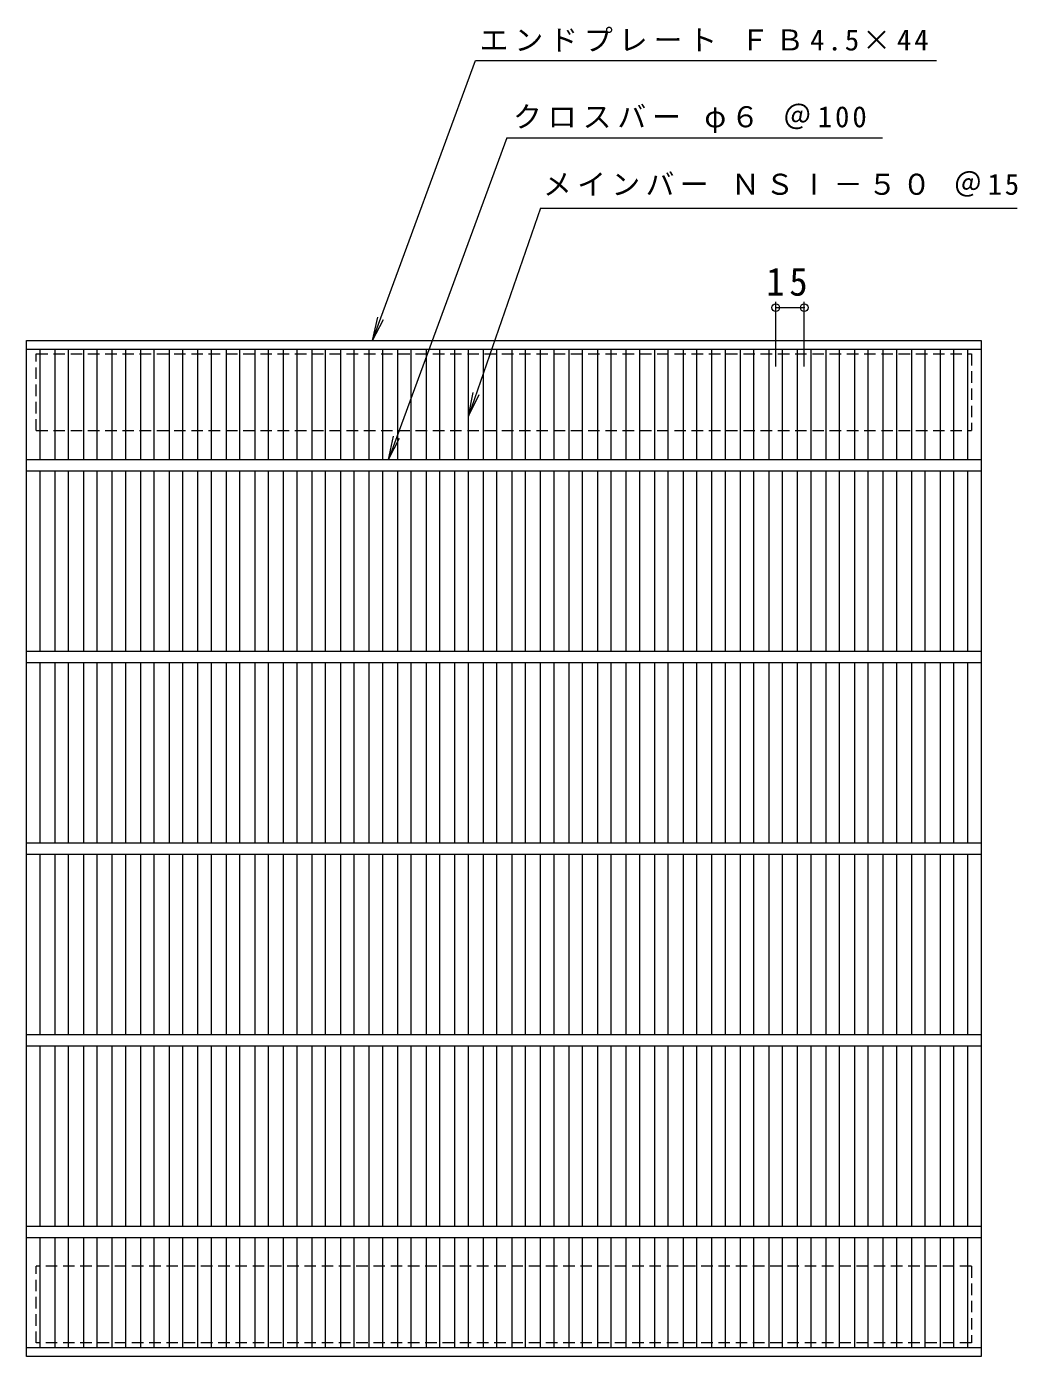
# Model space of a CAD drawing. Units: millimetres, scale not verified. Extents: x -605 to 819, y -690 to 657.
# Drawn here: x -603 to -86, y -37 to 657 of the extents above; entities that cross this region are included whole.
import ezdxf

# ---------------------------------------------------------------- set-up
doc = ezdxf.new("R2010")
doc.units = ezdxf.units.MM
doc.header["$LTSCALE"] = 5
doc.header["$PDMODE"] = 32
doc.header["$PDSIZE"] = 4
doc.linetypes.add('DASHED1', pattern=[1.8, 1.2, -0.6])
for name, color, linetype, lineweight in [('1-1_1-1ﾚｲﾔ', 2, 'Continuous', 9), ('1-2_1-2ﾚｲﾔ', 3, 'Continuous', 9), ('1-4_1-4ﾚｲﾔ', 7, 'Continuous', 9), ('1-5_1-5ﾚｲﾔ', 7, 'Continuous', 9)]:
    doc.layers.add(name, color=color, linetype=linetype, lineweight=lineweight)
doc.styles.add('ＭＳ ゴシック', font='')
doc.styles.get('ＭＳ ゴシック').set_extended_font_data('MS Gothic')

msp = doc.modelspace()

# ---------------------------------------------------------------- linework, layer by layer
at = {"layer": '1-1_1-1ﾚｲﾔ', "linetype": 'DASHED1'}
for p, q in [((-598.405, 486.462), (-110.405, 486.462)), ((-598.405, 446.462), (-598.405, 486.462)), ((-110.405, 486.462), (-110.405, 446.462)), ((-598.405, 446.462), (-110.405, 446.462)), ((-110.405, 10.462), (-598.405, 10.462)), ((-598.405, -29.538), (-598.405, 10.462)), ((-110.405, 10.462), (-110.405, -29.538)), ((-110.405, -29.538), (-598.405, -29.538))]:
    msp.add_line(p, q, dxfattribs=at)
at = {"layer": '1-2_1-2ﾚｲﾔ'}
for p, q in [((-603.405, 493.462), (-105.405, 493.462)), ((-603.405, -36.538), (-603.405, 493.462)), ((-105.405, 493.462), (-105.405, -36.538)), ((-603.405, 488.962), (-105.405, 488.962)), ((-596.406, 431.462), (-596.406, 488.962)), ((-588.506, 431.462), (-588.506, 488.962)), ((-581.506, 431.462), (-581.506, 488.962)), ((-573.606, 431.462), (-573.606, 488.962)), ((-566.606, 431.462), (-566.606, 488.962)), ((-558.706, 431.462), (-558.706, 488.962)), ((-551.706, 431.462), (-551.706, 488.962)), ((-543.806, 431.462), (-543.806, 488.962)), ((-536.806, 431.462), (-536.806, 488.962)), ((-528.906, 431.462), (-528.906, 488.962)), ((-521.906, 431.462), (-521.906, 488.962)), ((-514.006, 431.462), (-514.006, 488.962)), ((-507.006, 431.462), (-507.006, 488.962)), ((-499.106, 431.462), (-499.106, 488.962)), ((-492.106, 431.462), (-492.106, 488.962)), ((-484.206, 431.462), (-484.206, 488.962)), ((-477.206, 431.462), (-477.206, 488.962)), ((-469.306, 431.462), (-469.306, 488.962)), ((-462.306, 431.462), (-462.306, 488.962)), ((-454.406, 431.462), (-454.406, 488.962)), ((-447.406, 431.462), (-447.406, 488.962)), ((-439.506, 431.462), (-439.506, 488.962)), ((-432.506, 431.462), (-432.506, 488.962)), ((-424.606, 431.462), (-424.606, 488.962)), ((-417.606, 431.462), (-417.606, 488.962)), ((-409.706, 431.462), (-409.706, 488.962)), ((-402.706, 431.462), (-402.706, 488.962)), ((-394.806, 431.462), (-394.806, 488.962)), ((-387.806, 431.462), (-387.806, 488.962)), ((-379.906, 431.462), (-379.906, 488.962)), ((-372.906, 431.462), (-372.906, 488.962)), ((-365.006, 431.462), (-365.006, 488.962)), ((-358.006, 431.462), (-358.006, 488.962)), ((-350.106, 431.462), (-350.106, 488.962)), ((-343.106, 431.462), (-343.106, 488.962)), ((-335.206, 431.462), (-335.206, 488.962)), ((-328.206, 431.462), (-328.206, 488.962)), ((-320.306, 431.462), (-320.306, 488.962)), ((-313.306, 431.462), (-313.306, 488.962)), ((-305.406, 431.462), (-305.406, 488.962)), ((-298.406, 431.462), (-298.406, 488.962)), ((-290.506, 431.462), (-290.506, 488.962)), ((-283.506, 431.462), (-283.506, 488.962)), ((-275.606, 431.462), (-275.606, 488.962)), ((-268.606, 431.462), (-268.606, 488.962)), ((-260.706, 431.462), (-260.706, 488.962)), ((-253.706, 431.462), (-253.706, 488.962)), ((-245.806, 431.462), (-245.806, 488.962)), ((-238.806, 431.462), (-238.806, 488.962)), ((-230.906, 431.462), (-230.906, 488.962)), ((-223.906, 431.462), (-223.906, 488.962)), ((-216.006, 431.462), (-216.006, 488.962)), ((-209.006, 431.462), (-209.006, 488.962)), ((-201.106, 431.462), (-201.106, 488.962)), ((-194.106, 431.462), (-194.106, 488.962)), ((-186.206, 431.462), (-186.206, 488.962)), ((-179.206, 431.462), (-179.206, 488.962)), ((-171.306, 431.462), (-171.306, 488.962)), ((-164.306, 431.462), (-164.306, 488.962)), ((-156.406, 431.462), (-156.406, 488.962)), ((-149.406, 431.462), (-149.406, 488.962)), ((-141.506, 431.462), (-141.506, 488.962)), ((-134.506, 431.462), (-134.506, 488.962)), ((-126.606, 431.462), (-126.606, 488.962)), ((-119.606, 431.462), (-119.606, 488.962)), ((-112.405, 488.962), (-112.405, 431.462)), ((-603.405, 431.462), (-105.405, 431.462)), ((-603.405, 425.463), (-105.405, 425.463)), ((-596.406, 331.463), (-596.406, 425.463)), ((-588.506, 331.463), (-588.506, 425.463)), ((-581.506, 331.463), (-581.506, 425.463)), ((-573.606, 331.463), (-573.606, 425.463)), ((-566.606, 331.463), (-566.606, 425.463)), ((-558.706, 331.463), (-558.706, 425.463)), ((-551.706, 331.463), (-551.706, 425.463)), ((-543.806, 331.463), (-543.806, 425.463)), ((-536.806, 331.463), (-536.806, 425.463)), ((-528.906, 331.463), (-528.906, 425.463)), ((-521.906, 331.463), (-521.906, 425.463)), ((-514.006, 331.463), (-514.006, 425.463)), ((-507.006, 331.463), (-507.006, 425.463)), ((-499.106, 331.463), (-499.106, 425.463)), ((-492.106, 331.463), (-492.106, 425.463)), ((-484.206, 331.463), (-484.206, 425.463)), ((-477.206, 331.463), (-477.206, 425.463)), ((-469.306, 331.463), (-469.306, 425.463)), ((-462.306, 331.463), (-462.306, 425.463)), ((-454.406, 331.463), (-454.406, 425.463)), ((-447.406, 331.463), (-447.406, 425.463)), ((-439.506, 331.463), (-439.506, 425.463)), ((-432.506, 331.463), (-432.506, 425.463)), ((-424.606, 331.463), (-424.606, 425.463)), ((-417.606, 331.463), (-417.606, 425.463)), ((-409.706, 331.463), (-409.706, 425.463)), ((-402.706, 331.463), (-402.706, 425.463)), ((-394.806, 331.463), (-394.806, 425.463)), ((-387.806, 331.463), (-387.806, 425.463)), ((-379.906, 331.463), (-379.906, 425.463)), ((-372.906, 331.463), (-372.906, 425.463)), ((-365.006, 331.463), (-365.006, 425.463)), ((-358.006, 331.463), (-358.006, 425.463)), ((-350.106, 331.463), (-350.106, 425.463)), ((-343.106, 331.463), (-343.106, 425.463)), ((-335.206, 331.463), (-335.206, 425.463)), ((-328.206, 331.463), (-328.206, 425.463)), ((-320.306, 331.463), (-320.306, 425.463)), ((-313.306, 331.463), (-313.306, 425.463)), ((-305.406, 331.463), (-305.406, 425.463)), ((-298.406, 331.463), (-298.406, 425.463)), ((-290.506, 331.463), (-290.506, 425.463)), ((-283.506, 331.463), (-283.506, 425.463)), ((-275.606, 331.463), (-275.606, 425.463)), ((-268.606, 331.463), (-268.606, 425.463)), ((-260.706, 331.463), (-260.706, 425.463)), ((-253.706, 331.463), (-253.706, 425.463)), ((-245.806, 331.463), (-245.806, 425.463)), ((-238.806, 331.463), (-238.806, 425.463)), ((-230.906, 331.463), (-230.906, 425.463)), ((-223.906, 331.463), (-223.906, 425.463)), ((-216.006, 331.463), (-216.006, 425.463)), ((-209.006, 331.463), (-209.006, 425.463)), ((-201.106, 331.463), (-201.106, 425.463)), ((-194.106, 331.463), (-194.106, 425.463)), ((-186.206, 331.463), (-186.206, 425.463)), ((-179.206, 331.463), (-179.206, 425.463)), ((-171.306, 331.463), (-171.306, 425.463)), ((-164.306, 331.463), (-164.306, 425.463)), ((-156.406, 331.463), (-156.406, 425.463)), ((-149.406, 331.463), (-149.406, 425.463)), ((-141.506, 331.463), (-141.506, 425.463)), ((-134.506, 331.463), (-134.506, 425.463)), ((-126.606, 331.463), (-126.606, 425.463)), ((-119.606, 331.463), (-119.606, 425.463)), ((-112.405, 425.463), (-112.405, 331.463)), ((-603.405, 331.463), (-105.405, 331.463)), ((-603.405, 325.462), (-105.405, 325.462)), ((-596.406, 231.463), (-596.406, 325.462)), ((-588.506, 231.463), (-588.506, 325.462)), ((-581.506, 231.463), (-581.506, 325.462)), ((-573.606, 231.463), (-573.606, 325.462)), ((-566.606, 231.463), (-566.606, 325.462)), ((-558.706, 231.463), (-558.706, 325.462)), ((-551.706, 231.463), (-551.706, 325.462)), ((-543.806, 231.463), (-543.806, 325.462)), ((-536.806, 231.463), (-536.806, 325.462)), ((-528.906, 231.463), (-528.906, 325.462)), ((-521.906, 231.463), (-521.906, 325.462)), ((-514.006, 231.463), (-514.006, 325.462)), ((-507.006, 231.463), (-507.006, 325.462)), ((-499.106, 231.463), (-499.106, 325.462)), ((-492.106, 231.463), (-492.106, 325.462)), ((-484.206, 231.463), (-484.206, 325.462)), ((-477.206, 231.463), (-477.206, 325.462)), ((-469.306, 231.463), (-469.306, 325.462)), ((-462.306, 231.463), (-462.306, 325.462)), ((-454.406, 231.463), (-454.406, 325.462)), ((-447.406, 231.463), (-447.406, 325.462)), ((-439.506, 231.463), (-439.506, 325.462)), ((-432.506, 231.463), (-432.506, 325.462)), ((-424.606, 231.463), (-424.606, 325.462)), ((-417.606, 231.463), (-417.606, 325.462)), ((-409.706, 231.463), (-409.706, 325.462)), ((-402.706, 231.463), (-402.706, 325.462)), ((-394.806, 231.463), (-394.806, 325.462)), ((-387.806, 231.463), (-387.806, 325.462)), ((-379.906, 231.463), (-379.906, 325.462)), ((-372.906, 231.463), (-372.906, 325.462)), ((-365.006, 231.463), (-365.006, 325.462)), ((-358.006, 231.463), (-358.006, 325.462)), ((-350.106, 231.463), (-350.106, 325.462)), ((-343.106, 231.463), (-343.106, 325.462)), ((-335.206, 231.463), (-335.206, 325.462)), ((-328.206, 231.463), (-328.206, 325.462)), ((-320.306, 231.463), (-320.306, 325.462)), ((-313.306, 231.463), (-313.306, 325.462)), ((-305.406, 231.463), (-305.406, 325.462)), ((-298.406, 231.463), (-298.406, 325.462)), ((-290.506, 231.463), (-290.506, 325.462)), ((-283.506, 231.463), (-283.506, 325.462)), ((-275.606, 231.463), (-275.606, 325.462)), ((-268.606, 231.463), (-268.606, 325.462)), ((-260.706, 231.463), (-260.706, 325.462)), ((-253.706, 231.463), (-253.706, 325.462)), ((-245.806, 231.463), (-245.806, 325.462)), ((-238.806, 231.463), (-238.806, 325.462)), ((-230.906, 231.463), (-230.906, 325.462)), ((-223.906, 231.463), (-223.906, 325.462)), ((-216.006, 231.463), (-216.006, 325.462)), ((-209.006, 231.463), (-209.006, 325.462)), ((-201.106, 231.463), (-201.106, 325.462)), ((-194.106, 231.463), (-194.106, 325.462)), ((-186.206, 231.463), (-186.206, 325.462)), ((-179.206, 231.463), (-179.206, 325.462)), ((-171.306, 231.463), (-171.306, 325.462)), ((-164.306, 231.463), (-164.306, 325.462)), ((-156.406, 231.463), (-156.406, 325.462)), ((-149.406, 231.463), (-149.406, 325.462)), ((-141.506, 231.463), (-141.506, 325.462)), ((-134.506, 231.463), (-134.506, 325.462)), ((-126.606, 231.463), (-126.606, 325.462)), ((-119.606, 231.463), (-119.606, 325.462)), ((-112.405, 325.462), (-112.405, 231.463)), ((-603.405, 231.463), (-105.405, 231.463)), ((-603.405, 225.462), (-105.405, 225.462)), ((-596.406, 131.463), (-596.406, 225.462)), ((-588.506, 131.463), (-588.506, 225.462)), ((-581.506, 131.463), (-581.506, 225.462)), ((-573.606, 131.463), (-573.606, 225.462)), ((-566.606, 131.463), (-566.606, 225.462)), ((-558.706, 131.463), (-558.706, 225.462)), ((-551.706, 131.463), (-551.706, 225.462)), ((-543.806, 131.463), (-543.806, 225.462)), ((-536.806, 131.463), (-536.806, 225.462)), ((-528.906, 131.463), (-528.906, 225.462)), ((-521.906, 131.463), (-521.906, 225.462)), ((-514.006, 131.463), (-514.006, 225.462)), ((-507.006, 131.463), (-507.006, 225.462)), ((-499.106, 131.463), (-499.106, 225.462)), ((-492.106, 131.463), (-492.106, 225.462)), ((-484.206, 131.463), (-484.206, 225.462)), ((-477.206, 131.463), (-477.206, 225.462)), ((-469.306, 131.463), (-469.306, 225.462)), ((-462.306, 131.463), (-462.306, 225.462)), ((-454.406, 131.463), (-454.406, 225.462)), ((-447.406, 131.463), (-447.406, 225.462)), ((-439.506, 131.463), (-439.506, 225.462)), ((-432.506, 131.463), (-432.506, 225.462)), ((-424.606, 131.463), (-424.606, 225.462)), ((-417.606, 131.463), (-417.606, 225.462)), ((-409.706, 131.463), (-409.706, 225.462)), ((-402.706, 131.463), (-402.706, 225.462)), ((-394.806, 131.463), (-394.806, 225.462)), ((-387.806, 131.463), (-387.806, 225.462)), ((-379.906, 131.463), (-379.906, 225.462)), ((-372.906, 131.463), (-372.906, 225.462)), ((-365.006, 131.463), (-365.006, 225.462)), ((-358.006, 131.463), (-358.006, 225.462)), ((-350.106, 131.463), (-350.106, 225.462)), ((-343.106, 131.463), (-343.106, 225.462)), ((-335.206, 131.463), (-335.206, 225.462)), ((-328.206, 131.463), (-328.206, 225.462)), ((-320.306, 131.463), (-320.306, 225.462)), ((-313.306, 131.463), (-313.306, 225.462)), ((-305.406, 131.463), (-305.406, 225.462)), ((-298.406, 131.463), (-298.406, 225.462)), ((-290.506, 131.463), (-290.506, 225.462)), ((-283.506, 131.463), (-283.506, 225.462)), ((-275.606, 131.463), (-275.606, 225.462)), ((-268.606, 131.463), (-268.606, 225.462)), ((-260.706, 131.463), (-260.706, 225.462)), ((-253.706, 131.463), (-253.706, 225.462)), ((-245.806, 131.463), (-245.806, 225.462)), ((-238.806, 131.463), (-238.806, 225.462)), ((-230.906, 131.463), (-230.906, 225.462)), ((-223.906, 131.463), (-223.906, 225.462)), ((-216.006, 131.463), (-216.006, 225.462)), ((-209.006, 131.463), (-209.006, 225.462)), ((-201.106, 131.463), (-201.106, 225.462)), ((-194.106, 131.463), (-194.106, 225.462)), ((-186.206, 131.463), (-186.206, 225.462)), ((-179.206, 131.463), (-179.206, 225.462)), ((-171.306, 131.463), (-171.306, 225.462)), ((-164.306, 131.463), (-164.306, 225.462)), ((-156.406, 131.463), (-156.406, 225.462)), ((-149.406, 131.463), (-149.406, 225.462)), ((-141.506, 131.463), (-141.506, 225.462)), ((-134.506, 131.463), (-134.506, 225.462)), ((-126.606, 131.463), (-126.606, 225.462)), ((-119.606, 131.463), (-119.606, 225.462)), ((-112.405, 225.462), (-112.405, 131.463)), ((-603.405, 131.463), (-105.405, 131.463)), ((-603.405, 125.462), (-105.405, 125.462)), ((-596.406, 31.463), (-596.406, 125.462)), ((-588.506, 31.463), (-588.506, 125.462)), ((-581.506, 31.463), (-581.506, 125.462)), ((-573.606, 31.463), (-573.606, 125.462)), ((-566.606, 31.463), (-566.606, 125.462)), ((-558.706, 31.463), (-558.706, 125.462)), ((-551.706, 31.463), (-551.706, 125.462)), ((-543.806, 31.463), (-543.806, 125.462)), ((-536.806, 31.463), (-536.806, 125.462)), ((-528.906, 31.463), (-528.906, 125.462)), ((-521.906, 31.463), (-521.906, 125.462)), ((-514.006, 31.463), (-514.006, 125.462)), ((-507.006, 31.463), (-507.006, 125.462)), ((-499.106, 31.463), (-499.106, 125.462)), ((-492.106, 31.463), (-492.106, 125.462)), ((-484.206, 31.463), (-484.206, 125.462)), ((-477.206, 31.463), (-477.206, 125.462)), ((-469.306, 31.463), (-469.306, 125.462)), ((-462.306, 31.463), (-462.306, 125.462)), ((-454.406, 31.463), (-454.406, 125.462)), ((-447.406, 31.463), (-447.406, 125.462)), ((-439.506, 31.463), (-439.506, 125.462)), ((-432.506, 31.463), (-432.506, 125.462)), ((-424.606, 31.463), (-424.606, 125.462)), ((-417.606, 31.463), (-417.606, 125.462)), ((-409.706, 31.463), (-409.706, 125.462)), ((-402.706, 31.463), (-402.706, 125.462)), ((-394.806, 31.463), (-394.806, 125.462)), ((-387.806, 31.463), (-387.806, 125.462)), ((-379.906, 31.463), (-379.906, 125.462)), ((-372.906, 31.463), (-372.906, 125.462)), ((-365.006, 31.463), (-365.006, 125.462)), ((-358.006, 31.463), (-358.006, 125.462)), ((-350.106, 31.463), (-350.106, 125.462)), ((-343.106, 31.463), (-343.106, 125.462)), ((-335.206, 31.463), (-335.206, 125.462)), ((-328.206, 31.463), (-328.206, 125.462)), ((-320.306, 31.463), (-320.306, 125.462)), ((-313.306, 31.463), (-313.306, 125.462)), ((-305.406, 31.463), (-305.406, 125.462)), ((-298.406, 31.463), (-298.406, 125.462)), ((-290.506, 31.463), (-290.506, 125.462)), ((-283.506, 31.463), (-283.506, 125.462)), ((-275.606, 31.463), (-275.606, 125.462)), ((-268.606, 31.463), (-268.606, 125.462)), ((-260.706, 31.463), (-260.706, 125.462)), ((-253.706, 31.463), (-253.706, 125.462)), ((-245.806, 31.463), (-245.806, 125.462)), ((-238.806, 31.463), (-238.806, 125.462)), ((-230.906, 31.463), (-230.906, 125.462)), ((-223.906, 31.463), (-223.906, 125.462)), ((-216.006, 31.463), (-216.006, 125.462)), ((-209.006, 31.463), (-209.006, 125.462)), ((-201.106, 31.463), (-201.106, 125.462)), ((-194.106, 31.463), (-194.106, 125.462)), ((-186.206, 31.463), (-186.206, 125.462)), ((-179.206, 31.463), (-179.206, 125.462)), ((-171.306, 31.463), (-171.306, 125.462)), ((-164.306, 31.463), (-164.306, 125.462)), ((-156.406, 31.463), (-156.406, 125.462)), ((-149.406, 31.463), (-149.406, 125.462)), ((-141.506, 31.463), (-141.506, 125.462)), ((-134.506, 31.463), (-134.506, 125.462)), ((-126.606, 31.463), (-126.606, 125.462)), ((-119.606, 31.463), (-119.606, 125.462)), ((-112.405, 125.462), (-112.405, 31.463)), ((-603.405, 31.463), (-105.405, 31.463)), ((-603.405, 25.462), (-105.405, 25.462)), ((-596.406, -32.038), (-596.406, 25.462)), ((-588.506, -32.038), (-588.506, 25.462)), ((-581.506, -32.038), (-581.506, 25.462)), ((-573.606, -32.038), (-573.606, 25.462)), ((-566.606, -32.038), (-566.606, 25.462)), ((-558.706, -32.038), (-558.706, 25.462)), ((-551.706, -32.038), (-551.706, 25.462)), ((-543.806, -32.038), (-543.806, 25.462)), ((-536.806, -32.038), (-536.806, 25.462)), ((-528.906, -32.038), (-528.906, 25.462)), ((-521.906, -32.038), (-521.906, 25.462)), ((-514.006, -32.038), (-514.006, 25.462)), ((-507.006, -32.038), (-507.006, 25.462)), ((-499.106, -32.038), (-499.106, 25.462)), ((-492.106, -32.038), (-492.106, 25.462)), ((-484.206, -32.038), (-484.206, 25.462)), ((-477.206, -32.038), (-477.206, 25.462)), ((-469.306, -32.038), (-469.306, 25.462)), ((-462.306, -32.038), (-462.306, 25.462)), ((-454.406, -32.038), (-454.406, 25.462)), ((-447.406, -32.038), (-447.406, 25.462)), ((-439.506, -32.038), (-439.506, 25.462)), ((-432.506, -32.038), (-432.506, 25.462)), ((-424.606, -32.038), (-424.606, 25.462)), ((-417.606, -32.038), (-417.606, 25.462)), ((-409.706, -32.038), (-409.706, 25.462)), ((-402.706, -32.038), (-402.706, 25.462)), ((-394.806, -32.038), (-394.806, 25.462)), ((-387.806, -32.038), (-387.806, 25.462)), ((-379.906, -32.038), (-379.906, 25.462)), ((-372.906, -32.038), (-372.906, 25.462)), ((-365.006, -32.038), (-365.006, 25.462)), ((-358.006, -32.038), (-358.006, 25.462)), ((-350.106, -32.038), (-350.106, 25.462)), ((-343.106, -32.038), (-343.106, 25.462)), ((-335.206, -32.038), (-335.206, 25.462)), ((-328.206, -32.038), (-328.206, 25.462)), ((-320.306, -32.038), (-320.306, 25.462)), ((-313.306, -32.038), (-313.306, 25.462)), ((-305.406, -32.038), (-305.406, 25.462)), ((-298.406, -32.038), (-298.406, 25.462)), ((-290.506, -32.038), (-290.506, 25.462)), ((-283.506, -32.038), (-283.506, 25.462)), ((-275.606, -32.038), (-275.606, 25.462)), ((-268.606, -32.038), (-268.606, 25.462)), ((-260.706, -32.038), (-260.706, 25.462)), ((-253.706, -32.038), (-253.706, 25.462)), ((-245.806, -32.038), (-245.806, 25.462)), ((-238.806, -32.038), (-238.806, 25.462)), ((-230.906, -32.038), (-230.906, 25.462)), ((-223.906, -32.038), (-223.906, 25.462)), ((-216.006, -32.038), (-216.006, 25.462)), ((-209.006, -32.038), (-209.006, 25.462)), ((-201.106, -32.038), (-201.106, 25.462)), ((-194.106, -32.038), (-194.106, 25.462)), ((-186.206, -32.038), (-186.206, 25.462)), ((-179.206, -32.038), (-179.206, 25.462)), ((-171.306, -32.038), (-171.306, 25.462)), ((-164.306, -32.038), (-164.306, 25.462)), ((-156.406, -32.038), (-156.406, 25.462)), ((-149.406, -32.038), (-149.406, 25.462)), ((-141.506, -32.038), (-141.506, 25.462)), ((-134.506, -32.038), (-134.506, 25.462)), ((-126.606, -32.038), (-126.606, 25.462)), ((-119.606, -32.038), (-119.606, 25.462)), ((-112.405, 25.462), (-112.405, -32.038)), ((-105.405, -32.038), (-603.405, -32.038)), ((-105.405, -36.538), (-603.405, -36.538))]:
    msp.add_line(p, q, dxfattribs=at)
at = {"layer": '1-4_1-4ﾚｲﾔ'}
for p, q in [((-212.495, 479.981), (-212.495, 513.63)), ((-197.616, 479.981), (-197.616, 513.63)), ((-212.495, 510.63), (-197.616, 510.63))]:
    msp.add_line(p, q, dxfattribs=at)
for p in [(-212.495, 510.63), (-197.616, 510.63)]:
    msp.add_point(p, dxfattribs=at)
at = {"layer": '1-5_1-5ﾚｲﾔ'}
for p, q in [((-422.96, 493.462), (-369.091, 639.599)), ((-369.091, 639.599), (-128.576, 639.599)), ((-352.769, 599.277), (-156.781, 599.277)), ((-335.238, 562.462), (-86.466, 562.462)), ((-422.96, 493.462), (-420.204, 505.654)), ((-422.96, 493.462), (-417.142, 504.526)), ((-372.906, 454.102), (-367.295, 465.273)), ((-414.628, 431.462), (-408.811, 442.526))]:
    msp.add_line(p, q, dxfattribs=at)
for points in [[(-352.769, 599.277), (-414.628, 431.462), (-411.873, 443.655)], [(-335.238, 562.462), (-372.906, 454.102), (-370.378, 466.344)]]:
    msp.add_lwpolyline(points, dxfattribs=at)

# ---------------------------------------------------------------- texts
at = {"layer": '1-4_1-4ﾚｲﾔ', "color": 2, "insert": (-217.423, 516.63), "char_height": 14.66, "attachment_point": 7, "style": 'ＭＳ ゴシック'}
msp.add_mtext('\\T1.27;\\W0.95;15', dxfattribs=at)
at = {"layer": '1-5_1-5ﾚｲﾔ', "char_height": 11, "attachment_point": 7, "style": 'ＭＳ ゴシック'}
for s, insert in [('\\T1.21;エンドプレート\\~ＦＢ4.5×44', (-367.006, 644.158)), ('\\T1.21;クロスバー\\~φ６\\~＠100', (-349.578, 601.747)), ('\\T1.19;メインバー\\~ＮＳⅠ－５０\\~＠15', (-333.965, 568.477))]:
    msp.add_mtext(s, dxfattribs=dict(at, insert=insert))

doc.saveas('drawing.dxf')
